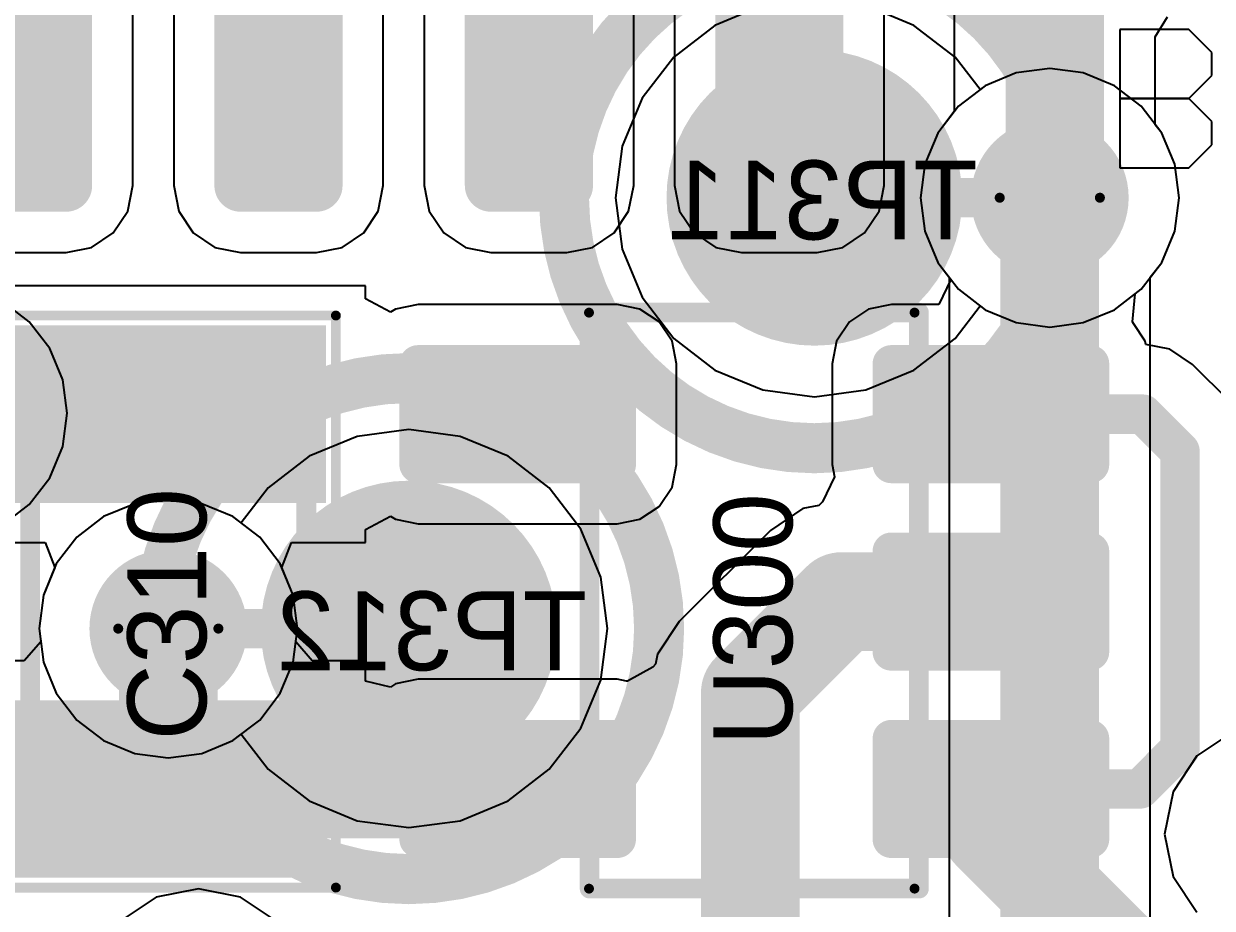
# Model space of a CAD drawing. Header units: millimetres. Extents: x 5 to 399, y 5 to 287.
# Drawn here: x 234.46 to 240.48, y 130.04 to 134.52 of the extents above; entities that cross this region are included whole.
import ezdxf

# ---------------------------------------------------------------- set-up
doc = ezdxf.new("R2010")
doc.units = ezdxf.units.MM
for name, color, linetype in [('BottomLayer', 5, 'Continuous'), ('BottomOverlay', 54, 'Continuous'), ('BottomPaste', 16, 'Continuous'), ('BottomSolder', 6, 'Continuous'), ('DrillDrawing', 1, 'Continuous'), ('DrillGuide', 244, 'Continuous'), ('Mechanical13', 56, 'Continuous'), ('MidLayer1', 16, 'Continuous'), ('MidLayer2', 76, 'Continuous'), ('MultiLayer', 9, 'Continuous'), ('TopLayer', 1, 'Continuous'), ('TopOverlay', 2, 'Continuous'), ('TopPaste', 8, 'Continuous'), ('TopSolder', 216, 'Continuous'), ('ViaHoleLayer', 16, 'Continuous')]:
    doc.layers.add(name, color=color, linetype=linetype)

# ---------------------------------------------------------------- blocks, each defined once
blk = doc.blocks.new('0805_C_89')
at = {"layer": 'Mechanical13', "const_width": 0.1}
for points in [[(-1.075, 0.7), (-1.075, -0.7)], [(-1.075, 0.7), (1.075, 0.7)], [(1.075, 0.7), (1.075, -0.7)], [(-1.075, -0.7), (1.075, -0.7)]]:
    blk.add_lwpolyline(points, dxfattribs=at)
at = {"layer": 'Mechanical13', "const_width": 0.05}
for points in [[(-1.1, 0.7, 1), (-1.05, 0.7, 1)], [(-1.1, 0.7, 1), (-1.05, 0.7, 1)], [(1.05, 0.7, 1), (1.1, 0.7, 1)], [(1.05, 0.7, 1), (1.1, 0.7, 1)], [(-1.1, -0.7, 1), (-1.05, -0.7, 1)], [(-1.1, -0.7, 1), (-1.05, -0.7, 1)], [(1.05, -0.7, 1), (1.1, -0.7, 1)], [(1.05, -0.7, 1), (1.1, -0.7, 1)]]:
    blk.add_lwpolyline(points, format="xyb", close=True, dxfattribs=at)
at = {"layer": 'TopLayer'}
for points in [[(-0.55, -0.75), (-0.55, 0.75), (-1.35, -0.75), (-1.35, 0.75)], [(0.55, 0.75), (0.55, -0.75), (1.35, 0.75), (1.35, -0.75)]]:
    blk.add_solid(points, dxfattribs=at)
at = {"layer": 'TopOverlay', "const_width": 0.05}
for points in [[(-1.45, 0.85), (-1.45, -0.85)], [(-1.45, 0.85), (1.45, 0.85)], [(1.45, 0.85), (1.45, -0.85)], [(-1.45, -0.85), (1.45, -0.85)]]:
    blk.add_lwpolyline(points, dxfattribs=at)
at = {"layer": 'TopOverlay', "const_width": 0.025}
for points in [[(-1.4625, 0.85, 1), (-1.4375, 0.85, 1)], [(-1.4625, 0.85, 1), (-1.4375, 0.85, 1)], [(1.4375, 0.85, 1), (1.4625, 0.85, 1)], [(1.4375, 0.85, 1), (1.4625, 0.85, 1)], [(-1.4625, -0.85, 1), (-1.4375, -0.85, 1)], [(-1.4625, -0.85, 1), (-1.4375, -0.85, 1)], [(1.4375, -0.85, 1), (1.4625, -0.85, 1)], [(1.4375, -0.85, 1), (1.4625, -0.85, 1)]]:
    blk.add_lwpolyline(points, format="xyb", close=True, dxfattribs=at)
at = {"layer": 'TopPaste'}
for points in [[(-0.55, -0.75), (-0.55, 0.75), (-1.35, -0.75), (-1.35, 0.75)], [(0.55, 0.75), (0.55, -0.75), (1.35, 0.75), (1.35, -0.75)]]:
    blk.add_solid(points, dxfattribs=at)
at = {"layer": 'TopSolder'}
for points in [[(-0.5, -0.8), (-0.5, 0.8), (-1.4, -0.8), (-1.4, 0.8)], [(0.5, 0.8), (0.5, -0.8), (1.4, 0.8), (1.4, -0.8)]]:
    blk.add_solid(points, dxfattribs=at)
blk = doc.blocks.new('TP1_5MM_B_147')
at = {"layer": 'BottomLayer', "const_width": 0.75}
blk.add_lwpolyline([(-0.375, 0, 1), (0.375, 0, 1)], format="xyb", close=True, dxfattribs=at)
at = {"layer": 'BottomOverlay'}
for points, const_width in [([(1.27, 0, 1), (-1.27, 0, 1)], 0.254), ([(-1.3335, 0, 1), (-1.2065, 0, 1)], 0.127), ([(1.2065, 0, 1), (1.3335, 0, 1)], 0.127)]:
    blk.add_lwpolyline(points, format="xyb", close=True, dxfattribs=dict(at, const_width=const_width))
at = {"layer": 'BottomPaste', "const_width": 0.75}
blk.add_lwpolyline([(-0.375, 0, 1), (0.375, 0, 1)], format="xyb", close=True, dxfattribs=at)
at = {"layer": 'BottomSolder', "const_width": 0.75}
blk.add_lwpolyline([(-0.375, 0, 1), (0.375, 0, 1)], format="xyb", close=True, dxfattribs=at)
blk = doc.blocks.new('TP1_5MM_B_148')
at = {"layer": 'BottomLayer', "const_width": 0.75}
blk.add_lwpolyline([(-0.375, 0, 1), (0.375, 0, 1)], format="xyb", close=True, dxfattribs=at)
at = {"layer": 'BottomOverlay'}
for points, const_width in [([(1.27, 0, 1), (-1.27, 0, 1)], 0.254), ([(-1.3335, 0, 1), (-1.2065, 0, 1)], 0.127), ([(1.2065, 0, 1), (1.3335, 0, 1)], 0.127)]:
    blk.add_lwpolyline(points, format="xyb", close=True, dxfattribs=dict(at, const_width=const_width))
at = {"layer": 'BottomPaste', "const_width": 0.75}
blk.add_lwpolyline([(-0.375, 0, 1), (0.375, 0, 1)], format="xyb", close=True, dxfattribs=at)
at = {"layer": 'BottomSolder', "const_width": 0.75}
blk.add_lwpolyline([(-0.375, 0, 1), (0.375, 0, 1)], format="xyb", close=True, dxfattribs=at)
blk = doc.blocks.new('SOT23_5_177')
at = {"layer": 'Mechanical13', "const_width": 0.1}
for points in [[(-0.835, 1.4553), (-0.835, -1.4648)], [(0.835, 1.4553), (-0.835, 1.4553)], [(0.835, 1.4553), (0.835, -1.4648)], [(0.835, -1.4648), (-0.835, -1.4648)]]:
    blk.add_lwpolyline(points, dxfattribs=at)
at = {"layer": 'Mechanical13', "const_width": 0.05}
for points in [[(-0.86, 1.4553, 1), (-0.81, 1.4553, 1)], [(-0.86, 1.4553, 1), (-0.81, 1.4553, 1)], [(0.81, 1.4553, 1), (0.86, 1.4553, 1)], [(0.81, 1.4553, 1), (0.86, 1.4553, 1)], [(-0.86, -1.4648, 1), (-0.81, -1.4648, 1)], [(-0.86, -1.4648, 1), (-0.81, -1.4648, 1)], [(0.81, -1.4648, 1), (0.86, -1.4648, 1)], [(0.81, -1.4648, 1), (0.86, -1.4648, 1)]]:
    blk.add_lwpolyline(points, format="xyb", close=True, dxfattribs=at)
at = {"layer": 'TopLayer', "const_width": 0.045}
for points in [[(-1.7275, 1.205, 1), (-1.6825, 1.205, 1)], [(-0.7175, 1.205, 1), (-0.6725, 1.205, 1)], [(0.6725, 1.205, 1), (0.7175, 1.205, 1)], [(1.6825, 1.205, 1), (1.7275, 1.205, 1)], [(-1.7275, 0.695, 1), (-1.6825, 0.695, 1)], [(-0.7175, 0.695, 1), (-0.6725, 0.695, 1)], [(0.6725, 0.695, 1), (0.7175, 0.695, 1)], [(1.6825, 0.695, 1), (1.7275, 0.695, 1)], [(-1.7275, 0.255, 1), (-1.6825, 0.255, 1)], [(-0.7175, 0.255, 1), (-0.6725, 0.255, 1)], [(-1.7275, -0.255, 1), (-1.6825, -0.255, 1)], [(-0.7175, -0.255, 1), (-0.6725, -0.255, 1)], [(-1.7275, -0.695, 1), (-1.6825, -0.695, 1)], [(-0.7175, -0.695, 1), (-0.6725, -0.695, 1)], [(0.6725, -0.695, 1), (0.7175, -0.695, 1)], [(1.6825, -0.695, 1), (1.7275, -0.695, 1)], [(-1.7275, -1.205, 1), (-1.6825, -1.205, 1)], [(-0.7175, -1.205, 1), (-0.6725, -1.205, 1)], [(0.6725, -1.205, 1), (0.7175, -1.205, 1)], [(1.6825, -1.205, 1), (1.7275, -1.205, 1)]]:
    blk.add_lwpolyline(points, format="xyb", close=True, dxfattribs=at)
at = {"layer": 'TopLayer'}
for points in [[(-0.695, 0.65), (-0.695, 1.25), (-1.705, 0.65), (-1.705, 1.25)], [(1.705, 0.65), (1.705, 1.25), (0.695, 0.65), (0.695, 1.25)], [(-0.65, 0.695), (-0.65, 1.205), (-1.75, 0.695), (-1.75, 1.205)], [(1.75, 0.695), (1.75, 1.205), (0.65, 0.695), (0.65, 1.205)], [(-0.65, -0.255), (-0.65, 0.255), (-1.75, -0.255), (-1.75, 0.255)], [(-0.695, -0.3), (-0.695, 0.3), (-1.705, -0.3), (-1.705, 0.3)], [(-0.695, -1.25), (-0.695, -0.65), (-1.705, -1.25), (-1.705, -0.65)], [(1.705, -1.25), (1.705, -0.65), (0.695, -1.25), (0.695, -0.65)], [(-0.65, -1.205), (-0.65, -0.695), (-1.75, -1.205), (-1.75, -0.695)], [(1.75, -1.205), (1.75, -0.695), (0.65, -1.205), (0.65, -0.695)]]:
    blk.add_solid(points, dxfattribs=at)
at = {"layer": 'TopOverlay', "const_width": 0.05}
for points in [[(0.8382, 1.4553), (-0.8128, 1.4553)], [(-0.8128, 1.4553), (-0.8128, -1.4648)], [(0.8382, 1.4553), (0.8382, -1.4648)], [(0.8382, -1.4648), (-0.8128, -1.4648)]]:
    blk.add_lwpolyline(points, dxfattribs=at)
at = {"layer": 'TopOverlay', "const_width": 0.025}
for points in [[(-0.8253, 1.4553, 1), (-0.8003, 1.4553, 1)], [(-0.8253, 1.4553, 1), (-0.8003, 1.4553, 1)], [(0.8257, 1.4553, 1), (0.8507, 1.4553, 1)], [(0.8257, 1.4553, 1), (0.8507, 1.4553, 1)], [(-0.8253, -1.4648, 1), (-0.8003, -1.4648, 1)], [(-0.8253, -1.4648, 1), (-0.8003, -1.4648, 1)], [(0.8257, -1.4648, 1), (0.8507, -1.4648, 1)], [(0.8257, -1.4648, 1), (0.8507, -1.4648, 1)]]:
    blk.add_lwpolyline(points, format="xyb", close=True, dxfattribs=at)
at = {"layer": 'TopPaste', "const_width": 0.045}
for points in [[(-1.7275, 1.205, 1), (-1.6825, 1.205, 1)], [(-0.7175, 1.205, 1), (-0.6725, 1.205, 1)], [(0.6725, 1.205, 1), (0.7175, 1.205, 1)], [(1.6825, 1.205, 1), (1.7275, 1.205, 1)], [(-1.7275, 0.695, 1), (-1.6825, 0.695, 1)], [(-0.7175, 0.695, 1), (-0.6725, 0.695, 1)], [(0.6725, 0.695, 1), (0.7175, 0.695, 1)], [(1.6825, 0.695, 1), (1.7275, 0.695, 1)], [(-1.7275, 0.255, 1), (-1.6825, 0.255, 1)], [(-0.7175, 0.255, 1), (-0.6725, 0.255, 1)], [(-1.7275, -0.255, 1), (-1.6825, -0.255, 1)], [(-0.7175, -0.255, 1), (-0.6725, -0.255, 1)], [(-1.7275, -0.695, 1), (-1.6825, -0.695, 1)], [(-0.7175, -0.695, 1), (-0.6725, -0.695, 1)], [(0.6725, -0.695, 1), (0.7175, -0.695, 1)], [(1.6825, -0.695, 1), (1.7275, -0.695, 1)], [(-1.7275, -1.205, 1), (-1.6825, -1.205, 1)], [(-0.7175, -1.205, 1), (-0.6725, -1.205, 1)], [(0.6725, -1.205, 1), (0.7175, -1.205, 1)], [(1.6825, -1.205, 1), (1.7275, -1.205, 1)]]:
    blk.add_lwpolyline(points, format="xyb", close=True, dxfattribs=at)
at = {"layer": 'TopPaste'}
for points in [[(-0.695, 0.65), (-0.695, 1.25), (-1.705, 0.65), (-1.705, 1.25)], [(1.705, 0.65), (1.705, 1.25), (0.695, 0.65), (0.695, 1.25)], [(-0.65, 0.695), (-0.65, 1.205), (-1.75, 0.695), (-1.75, 1.205)], [(1.75, 0.695), (1.75, 1.205), (0.65, 0.695), (0.65, 1.205)], [(-0.65, -0.255), (-0.65, 0.255), (-1.75, -0.255), (-1.75, 0.255)], [(-0.695, -0.3), (-0.695, 0.3), (-1.705, -0.3), (-1.705, 0.3)], [(-0.695, -1.25), (-0.695, -0.65), (-1.705, -1.25), (-1.705, -0.65)], [(1.705, -1.25), (1.705, -0.65), (0.695, -1.25), (0.695, -0.65)], [(-0.65, -1.205), (-0.65, -0.695), (-1.75, -1.205), (-1.75, -0.695)], [(1.75, -1.205), (1.75, -0.695), (0.65, -1.205), (0.65, -0.695)]]:
    blk.add_solid(points, dxfattribs=at)
at = {"layer": 'TopSolder', "const_width": 0.095}
for points in [[(-1.7525, 1.205, 1), (-1.6575, 1.205, 1)], [(-0.7425, 1.205, 1), (-0.6475, 1.205, 1)], [(0.6475, 1.205, 1), (0.7425, 1.205, 1)], [(1.6575, 1.205, 1), (1.7525, 1.205, 1)], [(-1.7525, 0.695, 1), (-1.6575, 0.695, 1)], [(-0.7425, 0.695, 1), (-0.6475, 0.695, 1)], [(0.6475, 0.695, 1), (0.7425, 0.695, 1)], [(1.6575, 0.695, 1), (1.7525, 0.695, 1)], [(-1.7525, 0.255, 1), (-1.6575, 0.255, 1)], [(-0.7425, 0.255, 1), (-0.6475, 0.255, 1)], [(-1.7525, -0.255, 1), (-1.6575, -0.255, 1)], [(-0.7425, -0.255, 1), (-0.6475, -0.255, 1)], [(-1.7525, -0.695, 1), (-1.6575, -0.695, 1)], [(-0.7425, -0.695, 1), (-0.6475, -0.695, 1)], [(0.6475, -0.695, 1), (0.7425, -0.695, 1)], [(1.6575, -0.695, 1), (1.7525, -0.695, 1)], [(-1.7525, -1.205, 1), (-1.6575, -1.205, 1)], [(-0.7425, -1.205, 1), (-0.6475, -1.205, 1)], [(0.6475, -1.205, 1), (0.7425, -1.205, 1)], [(1.6575, -1.205, 1), (1.7525, -1.205, 1)]]:
    blk.add_lwpolyline(points, format="xyb", close=True, dxfattribs=at)
at = {"layer": 'TopSolder'}
for points in [[(-0.695, 0.6), (-0.695, 1.3), (-1.705, 0.6), (-1.705, 1.3)], [(1.705, 0.6), (1.705, 1.3), (0.695, 0.6), (0.695, 1.3)], [(-0.6, 0.695), (-0.6, 1.205), (-1.8, 0.695), (-1.8, 1.205)], [(1.8, 0.695), (1.8, 1.205), (0.6, 0.695), (0.6, 1.205)], [(-0.695, -0.35), (-0.695, 0.35), (-1.705, -0.35), (-1.705, 0.35)], [(-0.6, -0.255), (-0.6, 0.255), (-1.8, -0.255), (-1.8, 0.255)], [(-0.695, -1.3), (-0.695, -0.6), (-1.705, -1.3), (-1.705, -0.6)], [(1.705, -1.3), (1.705, -0.6), (0.695, -1.3), (0.695, -0.6)], [(-0.6, -1.205), (-0.6, -0.695), (-1.8, -1.205), (-1.8, -0.695)], [(1.8, -1.205), (1.8, -0.695), (0.6, -1.205), (0.6, -0.695)]]:
    blk.add_solid(points, dxfattribs=at)
blk = doc.blocks.new('SOIC_16_293')
at = {"layer": 'TopLayer', "const_width": 0.0825}
for points in [[(-3.4087, -0.8275, 1), (-3.3262, -0.8275, 1)], [(-3.4087, -1.7125, 1), (-3.3262, -1.7125, 1)], [(-3.4087, -2.0975, 1), (-3.3262, -2.0975, 1)], [(-3.4087, -2.9825, 1), (-3.3262, -2.9825, 1)], [(-3.4087, -3.3675, 1), (-3.3262, -3.3675, 1)], [(-3.4087, -4.2525, 1), (-3.3262, -4.2525, 1)], [(-3.4087, -4.6375, 1), (-3.3262, -4.6375, 1)]]:
    blk.add_lwpolyline(points, format="xyb", close=True, dxfattribs=at)
at = {"layer": 'TopLayer'}
for points in [[(-3.3675, -0.36), (-3.3675, -0.91), (-2.0325, -0.36), (-2.0325, -0.91)], [(-3.45, -0.4425), (-3.45, -0.8275), (-1.95, -0.4425), (-1.95, -0.8275)], [(-3.3675, -1.63), (-3.3675, -2.18), (-2.0325, -1.63), (-2.0325, -2.18)], [(-3.45, -1.7125), (-3.45, -2.0975), (-1.95, -1.7125), (-1.95, -2.0975)], [(-3.3675, -2.9), (-3.3675, -3.45), (-2.0325, -2.9), (-2.0325, -3.45)], [(-3.45, -2.9825), (-3.45, -3.3675), (-1.95, -2.9825), (-1.95, -3.3675)], [(-3.3675, -4.17), (-3.3675, -4.72), (-2.0325, -4.17), (-2.0325, -4.72)], [(-3.45, -4.2525), (-3.45, -4.6375), (-1.95, -4.2525), (-1.95, -4.6375)]]:
    blk.add_solid(points, dxfattribs=at)
at = {"layer": 'TopPaste', "const_width": 0.0825}
for points in [[(-3.4087, -0.8275, 1), (-3.3262, -0.8275, 1)], [(-3.4087, -1.7125, 1), (-3.3262, -1.7125, 1)], [(-3.4087, -2.0975, 1), (-3.3262, -2.0975, 1)], [(-3.4087, -2.9825, 1), (-3.3262, -2.9825, 1)], [(-3.4087, -3.3675, 1), (-3.3262, -3.3675, 1)], [(-3.4087, -4.2525, 1), (-3.3262, -4.2525, 1)], [(-3.4087, -4.6375, 1), (-3.3262, -4.6375, 1)]]:
    blk.add_lwpolyline(points, format="xyb", close=True, dxfattribs=at)
at = {"layer": 'TopPaste'}
for points in [[(-3.3675, -0.36), (-3.3675, -0.91), (-2.0325, -0.36), (-2.0325, -0.91)], [(-3.45, -0.4425), (-3.45, -0.8275), (-1.95, -0.4425), (-1.95, -0.8275)], [(-3.3675, -1.63), (-3.3675, -2.18), (-2.0325, -1.63), (-2.0325, -2.18)], [(-3.45, -1.7125), (-3.45, -2.0975), (-1.95, -1.7125), (-1.95, -2.0975)], [(-3.3675, -2.9), (-3.3675, -3.45), (-2.0325, -2.9), (-2.0325, -3.45)], [(-3.45, -2.9825), (-3.45, -3.3675), (-1.95, -2.9825), (-1.95, -3.3675)], [(-3.3675, -4.17), (-3.3675, -4.72), (-2.0325, -4.17), (-2.0325, -4.72)], [(-3.45, -4.2525), (-3.45, -4.6375), (-1.95, -4.2525), (-1.95, -4.6375)]]:
    blk.add_solid(points, dxfattribs=at)
at = {"layer": 'TopSolder', "const_width": 0.1325}
for points in [[(-3.4337, -0.8275, 1), (-3.3013, -0.8275, 1)], [(-3.4337, -1.7125, 1), (-3.3013, -1.7125, 1)], [(-3.4337, -2.0975, 1), (-3.3013, -2.0975, 1)], [(-3.4337, -2.9825, 1), (-3.3013, -2.9825, 1)], [(-3.4337, -3.3675, 1), (-3.3013, -3.3675, 1)], [(-3.4337, -4.2525, 1), (-3.3013, -4.2525, 1)], [(-3.4337, -4.6375, 1), (-3.3013, -4.6375, 1)]]:
    blk.add_lwpolyline(points, format="xyb", close=True, dxfattribs=at)
at = {"layer": 'TopSolder'}
for points in [[(-3.3675, -0.31), (-3.3675, -0.96), (-2.0325, -0.31), (-2.0325, -0.96)], [(-3.5, -0.4425), (-3.5, -0.8275), (-1.9, -0.4425), (-1.9, -0.8275)], [(-3.3675, -1.58), (-3.3675, -2.23), (-2.0325, -1.58), (-2.0325, -2.23)], [(-3.5, -1.7125), (-3.5, -2.0975), (-1.9, -1.7125), (-1.9, -2.0975)], [(-3.3675, -2.85), (-3.3675, -3.5), (-2.0325, -2.85), (-2.0325, -3.5)], [(-3.5, -2.9825), (-3.5, -3.3675), (-1.9, -2.9825), (-1.9, -3.3675)], [(-3.3675, -4.12), (-3.3675, -4.77), (-2.0325, -4.12), (-2.0325, -4.77)], [(-3.5, -4.2525), (-3.5, -4.6375), (-1.9, -4.2525), (-1.9, -4.6375)]]:
    blk.add_solid(points, dxfattribs=at)

msp = doc.modelspace()

# ---------------------------------------------------------------- linework, layer by layer
at = {"layer": 'BottomLayer'}
for p, q in [((238.2045, 134.6119), (237.9613, 134.5111)), ((238.9699, 134.5111), (238.7266, 134.6119)), ((237.9613, 134.5111), (237.7524, 134.3508)), ((239.1788, 134.3508), (238.9699, 134.5111)), ((237.7524, 134.3508), (237.5921, 134.1419)), ((239.3057, 134.1855), (239.1788, 134.3508)), ((239.6594, 134.2932), (239.4897, 134.2709)), ((239.8291, 134.2709), (239.6594, 134.2932)), ((239.4897, 134.2709), (239.3316, 134.2054)), ((239.9872, 134.2054), (239.8291, 134.2709)), ((239.3316, 134.2054), (239.3057, 134.1855)), ((240.123, 134.1012), (239.9872, 134.2054)), ((237.5921, 134.1419), (237.4913, 133.8986)), ((240.2272, 133.9654), (240.123, 134.1012)), ((240.2927, 133.8073), (240.2272, 133.9654)), ((237.4913, 133.8986), (237.457, 133.6376)), ((240.315, 133.6376), (240.2927, 133.8073)), ((237.457, 133.6376), (237.4913, 133.3765)), ((240.2927, 133.4679), (240.315, 133.6376)), ((240.2272, 133.3098), (240.2927, 133.4679)), ((237.4913, 133.3765), (237.5921, 133.1333)), ((240.123, 133.174), (240.2272, 133.3098)), ((239.9872, 133.0698), (240.123, 133.174)), ((237.5921, 133.1333), (237.7524, 132.9244)), ((239.1788, 132.9244), (239.3057, 133.0897)), ((239.3057, 133.0897), (239.3316, 133.0698)), ((239.3316, 133.0698), (239.4897, 133.0043)), ((239.8291, 133.0043), (239.9872, 133.0698)), ((239.4897, 133.0043), (239.6594, 132.982)), ((239.6594, 132.982), (239.8291, 133.0043)), ((237.7524, 132.9244), (237.9613, 132.7641)), ((238.9699, 132.7641), (239.1788, 132.9244)), ((237.9613, 132.7641), (238.2045, 132.6633)), ((238.7266, 132.6633), (238.9699, 132.7641)), ((238.2045, 132.6633), (238.4656, 132.629)), ((238.4656, 132.629), (238.7266, 132.6633)), ((236.1471, 132.4275), (235.9039, 132.3267)), ((236.4082, 132.4618), (236.1471, 132.4275)), ((236.6692, 132.4275), (236.4082, 132.4618)), ((236.9125, 132.3267), (236.6692, 132.4275)), ((235.9039, 132.3267), (235.695, 132.1664)), ((237.1214, 132.1664), (236.9125, 132.3267)), ((235.695, 132.1664), (235.5587, 131.9888)), ((237.2817, 131.9575), (237.1214, 132.1664)), ((235.0193, 132.0865), (234.8612, 132.021)), ((235.189, 132.1088), (235.0193, 132.0865)), ((235.3587, 132.0865), (235.189, 132.1088)), ((235.5168, 132.021), (235.3587, 132.0865)), ((234.8612, 132.021), (234.7254, 131.9168)), ((235.5587, 131.9888), (235.5168, 132.021)), ((237.3825, 131.7142), (237.2817, 131.9575)), ((234.7254, 131.9168), (234.6212, 131.781)), ((234.6212, 131.781), (234.5557, 131.6229)), ((237.4168, 131.4532), (237.3825, 131.7142)), ((234.5557, 131.6229), (234.5334, 131.4532)), ((234.5334, 131.4532), (234.5557, 131.2835)), ((237.3825, 131.1921), (237.4168, 131.4532)), ((234.5557, 131.2835), (234.6212, 131.1254)), ((237.2817, 130.9489), (237.3825, 131.1921)), ((234.6212, 131.1254), (234.7254, 130.9896)), ((234.7254, 130.9896), (234.8612, 130.8854)), ((235.5168, 130.8854), (235.5587, 130.9176)), ((235.5587, 130.9176), (235.695, 130.74)), ((237.1214, 130.74), (237.2817, 130.9489)), ((240.5878, 130.9299), (240.4059, 130.8083)), ((234.8612, 130.8854), (235.0193, 130.8199)), ((235.3587, 130.8199), (235.5168, 130.8854)), ((235.0193, 130.8199), (235.189, 130.7976)), ((235.189, 130.7976), (235.3587, 130.8199)), ((240.4059, 130.8083), (240.2843, 130.6264)), ((235.695, 130.74), (235.9039, 130.5797)), ((236.9125, 130.5797), (237.1214, 130.74)), ((240.2843, 130.6264), (240.2416, 130.4118)), ((235.9039, 130.5797), (236.1471, 130.4789)), ((236.6692, 130.4789), (236.9125, 130.5797)), ((236.1471, 130.4789), (236.4082, 130.4446)), ((236.4082, 130.4446), (236.6692, 130.4789)), ((240.2416, 130.4118), (240.2843, 130.1972)), ((240.2843, 130.1972), (240.4059, 130.0153))]:
    msp.add_line(p, q, dxfattribs=at)
for points, const_width in [([(239.4594, 133.6376, 1), (239.8594, 133.6376, 1)], 0.4), ([(238.3394, 133.6376, 1), (238.4394, 133.6376, 1)], 0.1), ([(239.6094, 133.6376, 1), (239.7094, 133.6376, 1)], 0.1), ([(234.989, 131.4532, 1), (235.389, 131.4532, 1)], 0.4), ([(235.139, 131.4532, 1), (235.239, 131.4532, 1)], 0.1), ([(236.3582, 131.4532, 1), (236.4582, 131.4532, 1)], 0.1)]:
    msp.add_lwpolyline(points, format="xyb", close=True, dxfattribs=dict(at, const_width=const_width))
at = {"layer": 'BottomLayer', "const_width": 0.2}
for points in [[(238.3894, 133.6376), (239.6594, 133.6376)], [(235.189, 131.4532), (236.4082, 131.4532)]]:
    msp.add_lwpolyline(points, dxfattribs=at)
at = {"layer": 'DrillDrawing'}
for points, const_width in [([(239.9134, 133.6376, 1), (239.4054, 133.6376, 1)], 0.0508), ([(239.3927, 133.6376, 1), (239.4181, 133.6376, 1)], 0.0254), ([(239.9007, 133.6376, 1), (239.9261, 133.6376, 1)], 0.0254), ([(235.443, 131.4532, 1), (234.935, 131.4532, 1)], 0.0508), ([(234.9223, 131.4532, 1), (234.9477, 131.4532, 1)], 0.0254), ([(235.4303, 131.4532, 1), (235.4557, 131.4532, 1)], 0.0254)]:
    msp.add_lwpolyline(points, format="xyb", close=True, dxfattribs=dict(at, const_width=const_width))
at = {"layer": 'DrillGuide', "const_width": 0.2}
for points in [[(239.5594, 133.6376, 1), (239.7594, 133.6376, 1)], [(235.089, 131.4532, 1), (235.289, 131.4532, 1)]]:
    msp.add_lwpolyline(points, format="xyb", close=True, dxfattribs=at)
at = {"layer": 'MidLayer1'}
for p, q in [((239.6594, 134.2932), (239.4897, 134.2709)), ((239.8291, 134.2709), (239.6594, 134.2932)), ((239.4897, 134.2709), (239.3316, 134.2054)), ((239.9872, 134.2054), (239.8291, 134.2709)), ((239.3316, 134.2054), (239.1958, 134.1012)), ((240.123, 134.1012), (239.9872, 134.2054)), ((239.1958, 134.1012), (239.0916, 133.9654)), ((240.2272, 133.9654), (240.123, 134.1012)), ((239.0916, 133.9654), (239.0261, 133.8073)), ((240.2927, 133.8073), (240.2272, 133.9654)), ((239.0261, 133.8073), (239.0038, 133.6376)), ((240.315, 133.6376), (240.2927, 133.8073)), ((239.0038, 133.6376), (239.0261, 133.4679)), ((240.2927, 133.4679), (240.315, 133.6376)), ((239.0261, 133.4679), (239.0916, 133.3098)), ((240.2272, 133.3098), (240.2927, 133.4679)), ((239.0916, 133.3098), (239.1958, 133.174)), ((240.123, 133.174), (240.2272, 133.3098)), ((239.1958, 133.174), (239.3316, 133.0698)), ((239.9872, 133.0698), (240.123, 133.174)), ((239.3316, 133.0698), (239.4897, 133.0043)), ((239.8291, 133.0043), (239.9872, 133.0698)), ((239.4897, 133.0043), (239.6594, 132.982)), ((239.6594, 132.982), (239.8291, 133.0043)), ((235.0193, 132.0865), (234.8612, 132.021)), ((235.189, 132.1088), (235.0193, 132.0865)), ((235.3587, 132.0865), (235.189, 132.1088)), ((235.5168, 132.021), (235.3587, 132.0865)), ((234.8612, 132.021), (234.7254, 131.9168)), ((235.6526, 131.9168), (235.5168, 132.021)), ((234.7254, 131.9168), (234.6212, 131.781)), ((235.7568, 131.781), (235.6526, 131.9168)), ((234.6212, 131.781), (234.5557, 131.6229)), ((235.8223, 131.6229), (235.7568, 131.781)), ((234.5557, 131.6229), (234.5334, 131.4532)), ((235.8446, 131.4532), (235.8223, 131.6229)), ((234.5334, 131.4532), (234.5557, 131.2835)), ((235.8223, 131.2835), (235.8446, 131.4532)), ((234.5557, 131.2835), (234.6212, 131.1254)), ((235.7568, 131.1254), (235.8223, 131.2835)), ((234.6212, 131.1254), (234.7254, 130.9896)), ((235.6526, 130.9896), (235.7568, 131.1254)), ((234.7254, 130.9896), (234.8612, 130.8854)), ((235.5168, 130.8854), (235.6526, 130.9896)), ((240.5878, 130.9299), (240.4059, 130.8083)), ((234.8612, 130.8854), (235.0193, 130.8199)), ((235.3587, 130.8199), (235.5168, 130.8854)), ((235.0193, 130.8199), (235.189, 130.7976)), ((235.189, 130.7976), (235.3587, 130.8199)), ((240.4059, 130.8083), (240.2843, 130.6264)), ((240.2843, 130.6264), (240.2416, 130.4118)), ((240.2416, 130.4118), (240.2843, 130.1972)), ((240.2843, 130.1972), (240.4059, 130.0153))]:
    msp.add_line(p, q, dxfattribs=at)
at = {"layer": 'MidLayer1', "const_width": 0.4}
for points in [[(239.4594, 133.6376, 1), (239.8594, 133.6376, 1)], [(234.989, 131.4532, 1), (235.389, 131.4532, 1)]]:
    msp.add_lwpolyline(points, format="xyb", close=True, dxfattribs=at)
at = {"layer": 'MidLayer2'}
for p, q in [((239.6594, 134.2932), (239.4897, 134.2709)), ((239.8291, 134.2709), (239.6594, 134.2932)), ((239.4897, 134.2709), (239.3316, 134.2054)), ((239.9872, 134.2054), (239.8291, 134.2709)), ((239.3316, 134.2054), (239.1958, 134.1012)), ((240.123, 134.1012), (239.9872, 134.2054)), ((239.1958, 134.1012), (239.0916, 133.9654)), ((240.2272, 133.9654), (240.123, 134.1012)), ((239.0916, 133.9654), (239.0261, 133.8073)), ((240.2927, 133.8073), (240.2272, 133.9654)), ((239.0261, 133.8073), (239.0038, 133.6376)), ((240.315, 133.6376), (240.2927, 133.8073)), ((239.0038, 133.6376), (239.0261, 133.4679)), ((240.2927, 133.4679), (240.315, 133.6376)), ((239.0261, 133.4679), (239.0916, 133.3098)), ((240.2272, 133.3098), (240.2927, 133.4679)), ((239.0916, 133.3098), (239.1496, 133.2342)), ((240.1692, 133.2342), (240.2272, 133.3098)), ((239.1496, 133.2342), (239.1496, 129.7594)), ((240.1692, 129.5482), (240.1692, 133.2342)), ((234.4842, 133.009), (234.3484, 133.1132)), ((234.5884, 132.8732), (234.4842, 133.009)), ((234.6539, 132.7151), (234.5884, 132.8732)), ((234.6762, 132.5454), (234.6539, 132.7151)), ((234.6539, 132.3757), (234.6762, 132.5454)), ((234.5884, 132.2176), (234.6539, 132.3757)), ((234.4842, 132.0818), (234.5884, 132.2176)), ((234.3484, 131.9776), (234.4842, 132.0818)), ((235.3414, 130.1344), (235.1268, 130.0917)), ((235.556, 130.0917), (235.3414, 130.1344)), ((235.1268, 130.0917), (234.9449, 129.9701)), ((235.7379, 129.9701), (235.556, 130.0917))]:
    msp.add_line(p, q, dxfattribs=at)
for points, const_width in [([(239.4594, 133.6376, 1), (239.8594, 133.6376, 1)], 0.4), ([(239.5344, 133.6376, 1), (239.7844, 133.6376, 1)], 0.25), ([(234.989, 131.4532, 1), (235.389, 131.4532, 1)], 0.4)]:
    msp.add_lwpolyline(points, format="xyb", close=True, dxfattribs=dict(at, const_width=const_width))
at = {"layer": 'MidLayer2', "const_width": 0.5}
msp.add_lwpolyline([(239.6594, 129.5482), (239.6594, 133.6376)], dxfattribs=at)
at = {"layer": 'MultiLayer', "const_width": 0.4}
for points in [[(239.4594, 133.6376, 1), (239.8594, 133.6376, 1)], [(234.989, 131.4532, 1), (235.389, 131.4532, 1)]]:
    msp.add_lwpolyline(points, format="xyb", close=True, dxfattribs=at)
at = {"layer": 'TopLayer'}
for p, q in [((239.175, 136.1522), (239.175, 134.0741)), ((235.0093, 133.6991), (235.0093, 135.0341)), ((235.2163, 135.0341), (235.2163, 133.6991)), ((236.2793, 133.6991), (236.2793, 135.0341)), ((236.4863, 135.0341), (236.4863, 133.6991)), ((237.5493, 133.6991), (237.5493, 135.0341)), ((237.7563, 135.0341), (237.7563, 133.6991)), ((238.8193, 133.6991), (238.8193, 135.0341)), ((240.1946, 134.4538), (240.2564, 134.5552)), ((240.1946, 134.0079), (240.1946, 134.4538)), ((239.175, 134.0741), (239.0916, 133.9654)), ((240.2272, 133.9654), (240.1946, 134.0079)), ((239.0916, 133.9654), (239.0261, 133.8073)), ((240.2927, 133.8073), (240.2272, 133.9654)), ((239.0261, 133.8073), (239.0038, 133.6376)), ((240.315, 133.6376), (240.2927, 133.8073)), ((234.9835, 133.5694), (235.0093, 133.6991)), ((235.2163, 133.6991), (235.2421, 133.5694)), ((236.2535, 133.5694), (236.2793, 133.6991)), ((236.4863, 133.6991), (236.5121, 133.5694)), ((237.5235, 133.5694), (237.5493, 133.6991)), ((237.7563, 133.6991), (237.7821, 133.5694)), ((238.7935, 133.5694), (238.8193, 133.6991)), ((239.0038, 133.6376), (239.0261, 133.4679)), ((240.2927, 133.4679), (240.315, 133.6376)), ((234.91, 133.4594), (234.9835, 133.5694)), ((235.2421, 133.5694), (235.3156, 133.4594)), ((236.18, 133.4594), (236.2535, 133.5694)), ((236.5121, 133.5694), (236.5856, 133.4594)), ((237.45, 133.4594), (237.5235, 133.5694)), ((237.7821, 133.5694), (237.8556, 133.4594)), ((238.72, 133.4594), (238.7935, 133.5694)), ((234.8, 133.3859), (234.91, 133.4594)), ((235.3156, 133.4594), (235.4256, 133.3859)), ((236.07, 133.3859), (236.18, 133.4594)), ((236.5856, 133.4594), (236.6956, 133.3859)), ((237.34, 133.3859), (237.45, 133.4594)), ((237.8556, 133.4594), (237.9656, 133.3859)), ((238.61, 133.3859), (238.72, 133.4594)), ((239.0261, 133.4679), (239.0916, 133.3098)), ((240.2272, 133.3098), (240.2927, 133.4679)), ((234.6703, 133.3601), (234.8, 133.3859)), ((235.4256, 133.3859), (235.5553, 133.3601)), ((235.9403, 133.3601), (236.07, 133.3859)), ((236.6956, 133.3859), (236.8253, 133.3601)), ((237.2103, 133.3601), (237.34, 133.3859)), ((237.9656, 133.3859), (238.0953, 133.3601)), ((238.4803, 133.3601), (238.61, 133.3859)), ((234.2853, 133.3601), (234.6703, 133.3601)), ((235.5553, 133.3601), (235.9403, 133.3601)), ((236.8253, 133.3601), (237.2103, 133.3601)), ((238.0953, 133.3601), (238.4803, 133.3601)), ((239.0916, 133.3098), (239.1581, 133.2232)), ((240.123, 133.174), (240.2272, 133.3098)), ((239.1581, 133.2232), (239.096, 133.0962)), ((236.189, 133.1904), (234.189, 133.1904)), ((236.189, 133.1247), (236.189, 133.1904)), ((240.0785, 133.0081), (240.0931, 133.1511)), ((240.0931, 133.1511), (240.123, 133.174)), ((236.316, 133.0568), (236.189, 133.1247)), ((236.4558, 133.0962), (236.3407, 133.0733)), ((237.4658, 133.0962), (236.4558, 133.0962)), ((237.5809, 133.0733), (237.4658, 133.0962)), ((238.8558, 133.0962), (238.7407, 133.0733)), ((239.096, 133.0962), (238.8558, 133.0962)), ((236.3407, 133.0733), (236.316, 133.0568)), ((237.6785, 133.0081), (237.5809, 133.0733)), ((238.7407, 133.0733), (238.6431, 133.0081)), ((237.7437, 132.9105), (237.6785, 133.0081)), ((238.6431, 133.0081), (238.5779, 132.9105)), ((240.0837, 133.0003), (240.0785, 133.0081)), ((240.1437, 132.9105), (240.0837, 133.0003)), ((237.7666, 132.7954), (237.7437, 132.9105)), ((238.5779, 132.9105), (238.555, 132.7954)), ((240.1469, 132.8941), (240.1437, 132.9105)), ((240.2676, 132.8701), (240.1469, 132.8941)), ((240.3833, 132.7927), (240.2676, 132.8701)), ((237.7666, 132.2854), (237.7666, 132.7954)), ((238.555, 132.7954), (238.555, 132.2854)), ((240.5721, 132.6039), (240.3833, 132.7927)), ((237.7437, 132.1703), (237.7666, 132.2854)), ((238.555, 132.2854), (238.5675, 132.2227)), ((238.5675, 132.2227), (238.5059, 132.0963)), ((237.6785, 132.0727), (237.7437, 132.1703)), ((237.5809, 132.0075), (237.6785, 132.0727)), ((238.4077, 132.0614), (238.2423, 131.9509)), ((238.4874, 132.0772), (238.4077, 132.0614)), ((238.5059, 132.0963), (238.4874, 132.0772)), ((236.189, 131.9561), (236.316, 132.024)), ((236.316, 132.024), (236.3407, 132.0075)), ((236.3407, 132.0075), (236.4558, 131.9846)), ((237.4658, 131.9846), (237.5809, 132.0075)), ((236.189, 131.8904), (236.189, 131.9561)), ((236.4558, 131.9846), (237.4658, 131.9846)), ((238.2423, 131.9509), (237.7799, 131.4885)), ((234.189, 131.8904), (234.5647, 131.8904)), ((234.5647, 131.8904), (234.6139, 131.7634)), ((235.7641, 131.7634), (235.8133, 131.8904)), ((235.8133, 131.8904), (236.189, 131.8904)), ((234.6139, 131.7634), (234.5557, 131.6229)), ((235.8223, 131.6229), (235.7641, 131.7634)), ((234.5557, 131.6229), (234.5334, 131.4532)), ((235.8446, 131.4532), (235.8223, 131.6229)), ((234.5334, 131.4532), (234.5423, 131.3859)), ((235.8357, 131.3859), (235.8446, 131.4532)), ((237.7799, 131.4885), (237.6694, 131.3231)), ((234.5423, 131.3859), (234.4585, 131.2904)), ((235.9195, 131.2904), (235.8357, 131.3859)), ((234.4585, 131.2904), (234.189, 131.2904)), ((236.189, 131.2904), (235.9195, 131.2904)), ((236.189, 131.1861), (236.189, 131.2904)), ((237.6595, 131.2735), (237.6469, 131.2574)), ((237.6694, 131.3231), (237.6595, 131.2735)), ((237.6469, 131.2574), (237.5181, 131.1863)), ((236.316, 131.1568), (236.189, 131.1861)), ((236.3407, 131.1733), (236.316, 131.1568)), ((236.4558, 131.1962), (236.3407, 131.1733)), ((237.4658, 131.1962), (236.4558, 131.1962)), ((237.5128, 131.1868), (237.4658, 131.1962)), ((237.5181, 131.1863), (237.5128, 131.1868))]:
    msp.add_line(p, q, dxfattribs=at)
for points, const_width in [([(239.6848, 133.663), (239.6848, 136.1522)], 0.5), ([(235.7478, 134.3666), (235.7478, 135.441)], 0.25), ([(237.0178, 134.3666), (237.0178, 135.441)], 0.25), ([(238.2878, 134.3666), (238.2878, 135.441)], 0.25), ([(239.6594, 133.6376), (239.6848, 133.663)], 0.5), ([(234.0206, 132.5454), (235.184, 132.5454)], 0.5), ([(235.184, 132.5454), (235.189, 132.5404)], 0.5), ([(239.3608, 132.5404), (240.131, 132.5404)], 0.2), ([(240.131, 132.5404), (240.3198, 132.3516)], 0.2), ([(240.3198, 130.8436), (240.3198, 132.3516)], 0.2), ([(238.1404, 131.128), (238.6028, 131.5904)], 0.5), ([(238.6028, 131.5904), (239.3608, 131.5904)], 0.5), ([(235.189, 130.6404), (235.189, 131.4532)], 0.5), ([(238.1404, 129.0402), (238.1404, 131.128)], 0.5), ([(240.1166, 130.6404), (240.3198, 130.8436)], 0.2), ([(235.189, 130.6404), (236.9608, 130.6404)], 0.5), ([(239.3608, 130.431), (239.3608, 130.6404)], 0.5), ([(239.3608, 130.6404), (240.1166, 130.6404)], 0.2), ([(239.3608, 130.431), (240.0404, 129.7514)], 0.5)]:
    msp.add_lwpolyline(points, dxfattribs=dict(at, const_width=const_width))
for points, const_width in [([(235.6853, 134.3666, 1), (235.8103, 134.3666, 1)], 0.125), ([(236.9553, 134.3666, 1), (237.0803, 134.3666, 1)], 0.125), ([(238.2253, 134.3666, 1), (238.3503, 134.3666, 1)], 0.125), ([(239.4594, 133.6376, 1), (239.8594, 133.6376, 1)], 0.4), ([(239.5344, 133.6376, 1), (239.7844, 133.6376, 1)], 0.25), ([(239.5598, 133.663, 1), (239.8098, 133.663, 1)], 0.25), ([(239.5598, 133.663, 1), (239.8098, 133.663, 1)], 0.25), ([(235.059, 132.5454, 1), (235.309, 132.5454, 1)], 0.25), ([(235.059, 132.5454, 1), (235.309, 132.5454, 1)], 0.25), ([(235.064, 132.5404, 1), (235.314, 132.5404, 1)], 0.25), ([(239.3108, 132.5404, 1), (239.4108, 132.5404, 1)], 0.1), ([(240.081, 132.5404, 1), (240.181, 132.5404, 1)], 0.1), ([(240.081, 132.5404, 1), (240.181, 132.5404, 1)], 0.1), ([(240.2698, 132.3516, 1), (240.3698, 132.3516, 1)], 0.1), ([(240.2698, 132.3516, 1), (240.3698, 132.3516, 1)], 0.1), ([(234.989, 131.4532, 1), (235.389, 131.4532, 1)], 0.4), ([(238.4778, 131.5904, 1), (238.7278, 131.5904, 1)], 0.25), ([(238.4778, 131.5904, 1), (238.7278, 131.5904, 1)], 0.25), ([(239.2358, 131.5904, 1), (239.4858, 131.5904, 1)], 0.25), ([(235.064, 131.4532, 1), (235.314, 131.4532, 1)], 0.25), ([(238.0154, 131.128, 1), (238.2654, 131.128, 1)], 0.25), ([(238.0154, 131.128, 1), (238.2654, 131.128, 1)], 0.25), ([(240.2698, 130.8436, 1), (240.3698, 130.8436, 1)], 0.1), ([(240.2698, 130.8436, 1), (240.3698, 130.8436, 1)], 0.1), ([(235.064, 130.6404, 1), (235.314, 130.6404, 1)], 0.25), ([(235.064, 130.6404, 1), (235.314, 130.6404, 1)], 0.25), ([(236.8358, 130.6404, 1), (237.0858, 130.6404, 1)], 0.25), ([(239.2358, 130.6404, 1), (239.4858, 130.6404, 1)], 0.25), ([(239.3108, 130.6404, 1), (239.4108, 130.6404, 1)], 0.1), ([(240.0666, 130.6404, 1), (240.1666, 130.6404, 1)], 0.1), ([(240.0666, 130.6404, 1), (240.1666, 130.6404, 1)], 0.1), ([(239.2358, 130.431, 1), (239.4858, 130.431, 1)], 0.25), ([(239.2358, 130.431, 1), (239.4858, 130.431, 1)], 0.25)]:
    msp.add_lwpolyline(points, format="xyb", close=True, dxfattribs=dict(at, const_width=const_width))
at = {"layer": 'TopOverlay'}
for p, q in [((240.015, 134.4898), (240.015, 133.79)), ((240.3649, 134.4898), (240.015, 134.4898)), ((240.4815, 134.3731), (240.3649, 134.4898)), ((240.4815, 134.2565), (240.4815, 134.3731)), ((240.3649, 134.1399), (240.4815, 134.2565)), ((240.3649, 134.1399), (240.015, 134.1399)), ((240.015, 134.1399), (240.3649, 134.1399)), ((240.4815, 134.0233), (240.3649, 134.1399)), ((240.4815, 133.9066), (240.4815, 134.0233)), ((240.3649, 133.79), (240.4815, 133.9066)), ((240.015, 133.79), (240.3649, 133.79))]:
    msp.add_line(p, q, dxfattribs=at)
at = {"layer": 'ViaHoleLayer', "const_width": 0.2}
for points in [[(239.5594, 133.6376, 1), (239.7594, 133.6376, 1)], [(235.089, 131.4532, 1), (235.289, 131.4532, 1)]]:
    msp.add_lwpolyline(points, format="xyb", close=True, dxfattribs=at)

# ---------------------------------------------------------------- block references
for name, p, rotation in [('SOIC_16_293', (233.8428, 137.0666), 90), ('TP1_5MM_B_148', (238.4656, 133.6376), 90), ('SOT23_5_177', (238.1608, 131.5904), 180), ('0805_C_89', (235.189, 131.5904), 90), ('TP1_5MM_B_147', (236.4082, 131.4532), 90)]:
    msp.add_blockref(name, p, dxfattribs=dict(rotation=rotation))

# ---------------------------------------------------------------- texts
at = {"layer": 'BottomOverlay', "text_generation_flag": 2}
for s, p in [('TP311', (239.2934, 133.4262)), ('TP312', (237.3122, 131.2418))]:
    msp.add_text(s, height=0.4, dxfattribs=at).set_placement(p)
at = {"layer": 'TopOverlay'}
for s, p in [('C310', (235.3818, 130.8862)), ('U300', (238.3536, 130.8608))]:
    msp.add_text(s, height=0.4, rotation=90, dxfattribs=at).set_placement(p)

doc.saveas('drawing.dxf')
